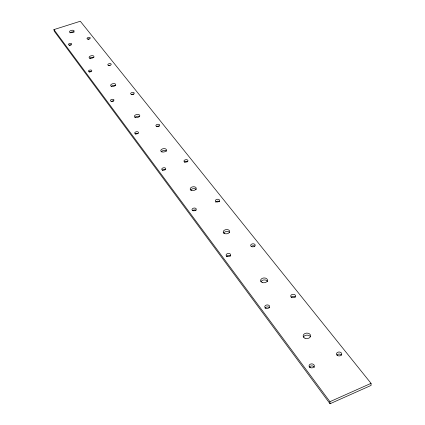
<?xml version="1.0" encoding="UTF-8"?>
<svg xmlns="http://www.w3.org/2000/svg" width="425" height="425" viewBox="0 0 425 425"><rect width="100%" height="100%" fill="white"/><g stroke="black" fill="none" stroke-linecap="round" stroke-linejoin="round"><path stroke-width="0.64" d="M330.034 403.75L329.928 401.689L371.046 383.35L80.314 21.25L53.922 29.601L54.288 31.232L330.034 403.75L371.078 385.417L371.046 383.35M53.922 29.601L329.928 401.689M131.67 94.509A1.822 0.978 -10 0 1 133.864 94.254M291.21 297.165A2.444 1.727 -2.6 0 1 295.439 297.128M111.456 101.389A1.833 0.988 -10.7 0 1 113.661 101.134M184.615 162.191A2.024 1.206 -8.4 0 1 187.797 161.84M89.659 58.438A2.486 1.248 -10.9 0 1 93.893 57.651M223.64 233.134A3.246 2.13 -6.8 0 1 226.509 231.513A3.246 2.13 -6.8 0 1 229.601 232.502M303.434 337.168A3.729 2.747 -1.2 0 1 306.568 335.16A3.729 2.747 -1.2 0 1 310.261 336.494M70.067 32.89A2.38 1.137 -11.2 0 1 74.115 32.146M265.078 308.252A2.454 1.758 -4.3 0 1 267.197 306.946A2.454 1.758 -4.3 0 1 269.588 307.796M226.456 256.567A2.295 1.546 -6.7 0 1 228.48 255.398A2.295 1.546 -6.7 0 1 230.674 256.126M192.684 210.673A2.157 1.371 -8.3 0 1 196.079 210.306M69.488 45.337A1.668 0.813 -11.4 0 1 71.129 45.034M156.57 126.682A1.918 1.084 -9.3 0 1 159.232 126.183M108.832 65.615A1.737 0.887 -10.5 0 1 110.107 65.291M251.228 246.542A2.284 1.525 -5.4 0 1 254.83 246.165M89.468 72.022A1.748 0.892 -11.1 0 1 91.184 71.703M135.421 134.114A1.928 1.094 -10.2 0 1 138.098 133.609M190.655 190.124A3.06 1.891 -8.3 0 1 193.402 188.652A3.06 1.891 -8.3 0 1 196.26 189.513M260.934 281.754A3.469 2.412 -4.6 0 1 264.382 279.932A3.469 2.412 -4.6 0 1 267.612 281.679M111.18 86.498A2.608 1.371 -10.6 0 1 115.616 85.669M134.932 117.465A2.741 1.519 -10 0 1 139.591 116.588M161.272 151.81A2.89 1.689 -9.3 0 1 163.901 150.466A2.89 1.689 -9.3 0 1 166.563 151.22M309.267 367.391A2.646 2.013 -0.2 0 1 311.833 365.909A2.646 2.013 -0.2 0 1 314.378 367.407M336.908 355.034A2.64 1.971 1.6 0 1 341.477 355.034M162.451 170.25A2.035 1.222 -9.4 0 1 165.277 169.713M215.703 202.22A2.146 1.355 -7.2 0 1 217.605 201.174A2.146 1.355 -7.2 0 1 219.645 201.795M88.065 39.355A1.657 0.807 -10.8 0 1 89.287 39.047M131.309 94.323A1.822 0.978 -10 0 0 134.215 93.335A1.822 0.978 -10 0 0 131.766 92.576A1.822 0.978 -10 0 0 131.309 94.323M291.879 297.516A2.449 1.727 -2.7 0 0 295.593 295.981A2.449 1.727 -2.7 0 0 291.959 294.52A2.449 1.727 -2.7 0 0 291.879 297.516M111.424 101.315A1.838 0.983 -10.7 0 0 113.974 99.965A1.838 0.983 -10.7 0 0 111.111 99.636A1.838 0.983 -10.7 0 0 111.424 101.315M184.779 161.989A2.029 1.206 -8.4 0 0 187.962 160.831A2.029 1.206 -8.4 0 0 185.141 159.864A2.029 1.206 -8.4 0 0 184.779 161.989M90.488 58.268A2.492 1.243 -10.9 0 0 93.983 56.52A2.492 1.243 -10.9 0 0 90.132 56.137A2.492 1.243 -10.9 0 0 90.488 58.268M224.639 233.585A3.251 2.125 -6.8 0 0 229.686 231.625A3.251 2.125 -6.8 0 0 225.032 229.867A3.251 2.125 -6.8 0 0 224.639 233.585M304.991 338.236A3.735 2.747 -1.2 0 0 310.617 335.835A3.735 2.747 -1.2 0 0 305.038 333.476A3.735 2.747 -1.2 0 0 304.991 338.236M70.784 32.635A2.38 1.132 -11.2 0 0 74.157 31.009A2.38 1.132 -11.2 0 0 70.513 30.685A2.38 1.132 -11.2 0 0 70.784 32.635M265.907 308.226A2.46 1.758 -4.3 0 0 269.673 306.669A2.46 1.758 -4.3 0 0 266.071 305.171A2.46 1.758 -4.3 0 0 265.907 308.226M227.093 256.349A2.3 1.546 -6.7 0 0 230.658 254.942A2.3 1.546 -6.7 0 0 227.37 253.651A2.3 1.546 -6.7 0 0 227.093 256.349M192.892 210.646A2.162 1.371 -8.3 0 0 196.281 209.366A2.162 1.371 -8.3 0 0 193.253 208.239A2.162 1.371 -8.3 0 0 192.892 210.646M69.312 45.077A1.668 0.813 -11.4 0 0 71.682 43.918A1.668 0.813 -11.4 0 0 69.126 43.679A1.668 0.813 -11.4 0 0 69.312 45.077M156.628 126.368A1.918 1.084 -9.3 0 0 159.667 125.301A1.918 1.084 -9.3 0 0 157.043 124.445A1.918 1.084 -9.3 0 0 156.628 126.368M108.407 65.344A1.737 0.882 -10.5 0 0 111.191 64.425A1.737 0.882 -10.5 0 0 108.896 63.75A1.737 0.882 -10.5 0 0 108.407 65.344M251.696 246.665A2.29 1.525 -5.4 0 0 255.212 245.273A2.29 1.525 -5.4 0 0 251.892 244.014A2.29 1.525 -5.4 0 0 251.696 246.665M89.356 71.841A1.748 0.892 -11.1 0 0 91.816 70.598A1.748 0.892 -11.1 0 0 89.112 70.316A1.748 0.892 -11.1 0 0 89.356 71.841M135.41 133.822A1.934 1.094 -10.2 0 0 138.486 132.738A1.934 1.094 -10.2 0 0 135.883 131.872A1.934 1.094 -10.2 0 0 135.41 133.822M191.452 190.363A3.06 1.891 -8.3 0 0 196.249 188.572A3.06 1.891 -8.3 0 0 191.962 187.037A3.06 1.891 -8.3 0 0 191.452 190.363M262.183 282.476A3.474 2.412 -4.6 0 0 267.5 280.314A3.474 2.412 -4.6 0 0 262.427 278.29A3.474 2.412 -4.6 0 0 262.183 282.476M111.562 86.317A2.608 1.371 -10.5 0 0 115.738 84.904A2.608 1.371 -10.5 0 0 112.28 83.847A2.608 1.371 -10.5 0 0 111.562 86.317M135.426 117.396A2.747 1.519 -10 0 0 139.793 115.876A2.747 1.519 -10 0 0 136.09 114.681A2.747 1.519 -10 0 0 135.426 117.396M161.904 151.879A2.895 1.689 -9.3 0 0 166.472 150.232A2.895 1.689 -9.3 0 0 162.499 148.883A2.895 1.689 -9.3 0 0 161.904 151.879M310.346 367.62A2.651 2.013 -0.3 0 0 314.335 365.882A2.651 2.013 -0.3 0 0 310.367 364.135A2.651 2.013 -0.3 0 0 310.346 367.62M337.291 355.369A2.646 1.971 1.5 0 0 341.695 354.482A2.646 1.971 1.5 0 0 338.401 352.07A2.646 1.971 1.5 0 0 337.291 355.369M162.536 170.08A2.04 1.222 -9.4 0 0 165.761 168.906A2.04 1.222 -9.4 0 0 162.961 167.917A2.04 1.222 -9.4 0 0 162.536 170.08M216.261 201.822A2.146 1.349 -7.2 0 0 219.603 200.558A2.146 1.349 -7.2 0 0 216.548 199.458A2.146 1.349 -7.2 0 0 216.261 201.822M87.954 39.073A1.663 0.802 -10.8 0 0 90.291 37.931A1.663 0.802 -10.8 0 0 87.725 37.697A1.663 0.802 -10.8 0 0 87.954 39.073"/></g></svg>
